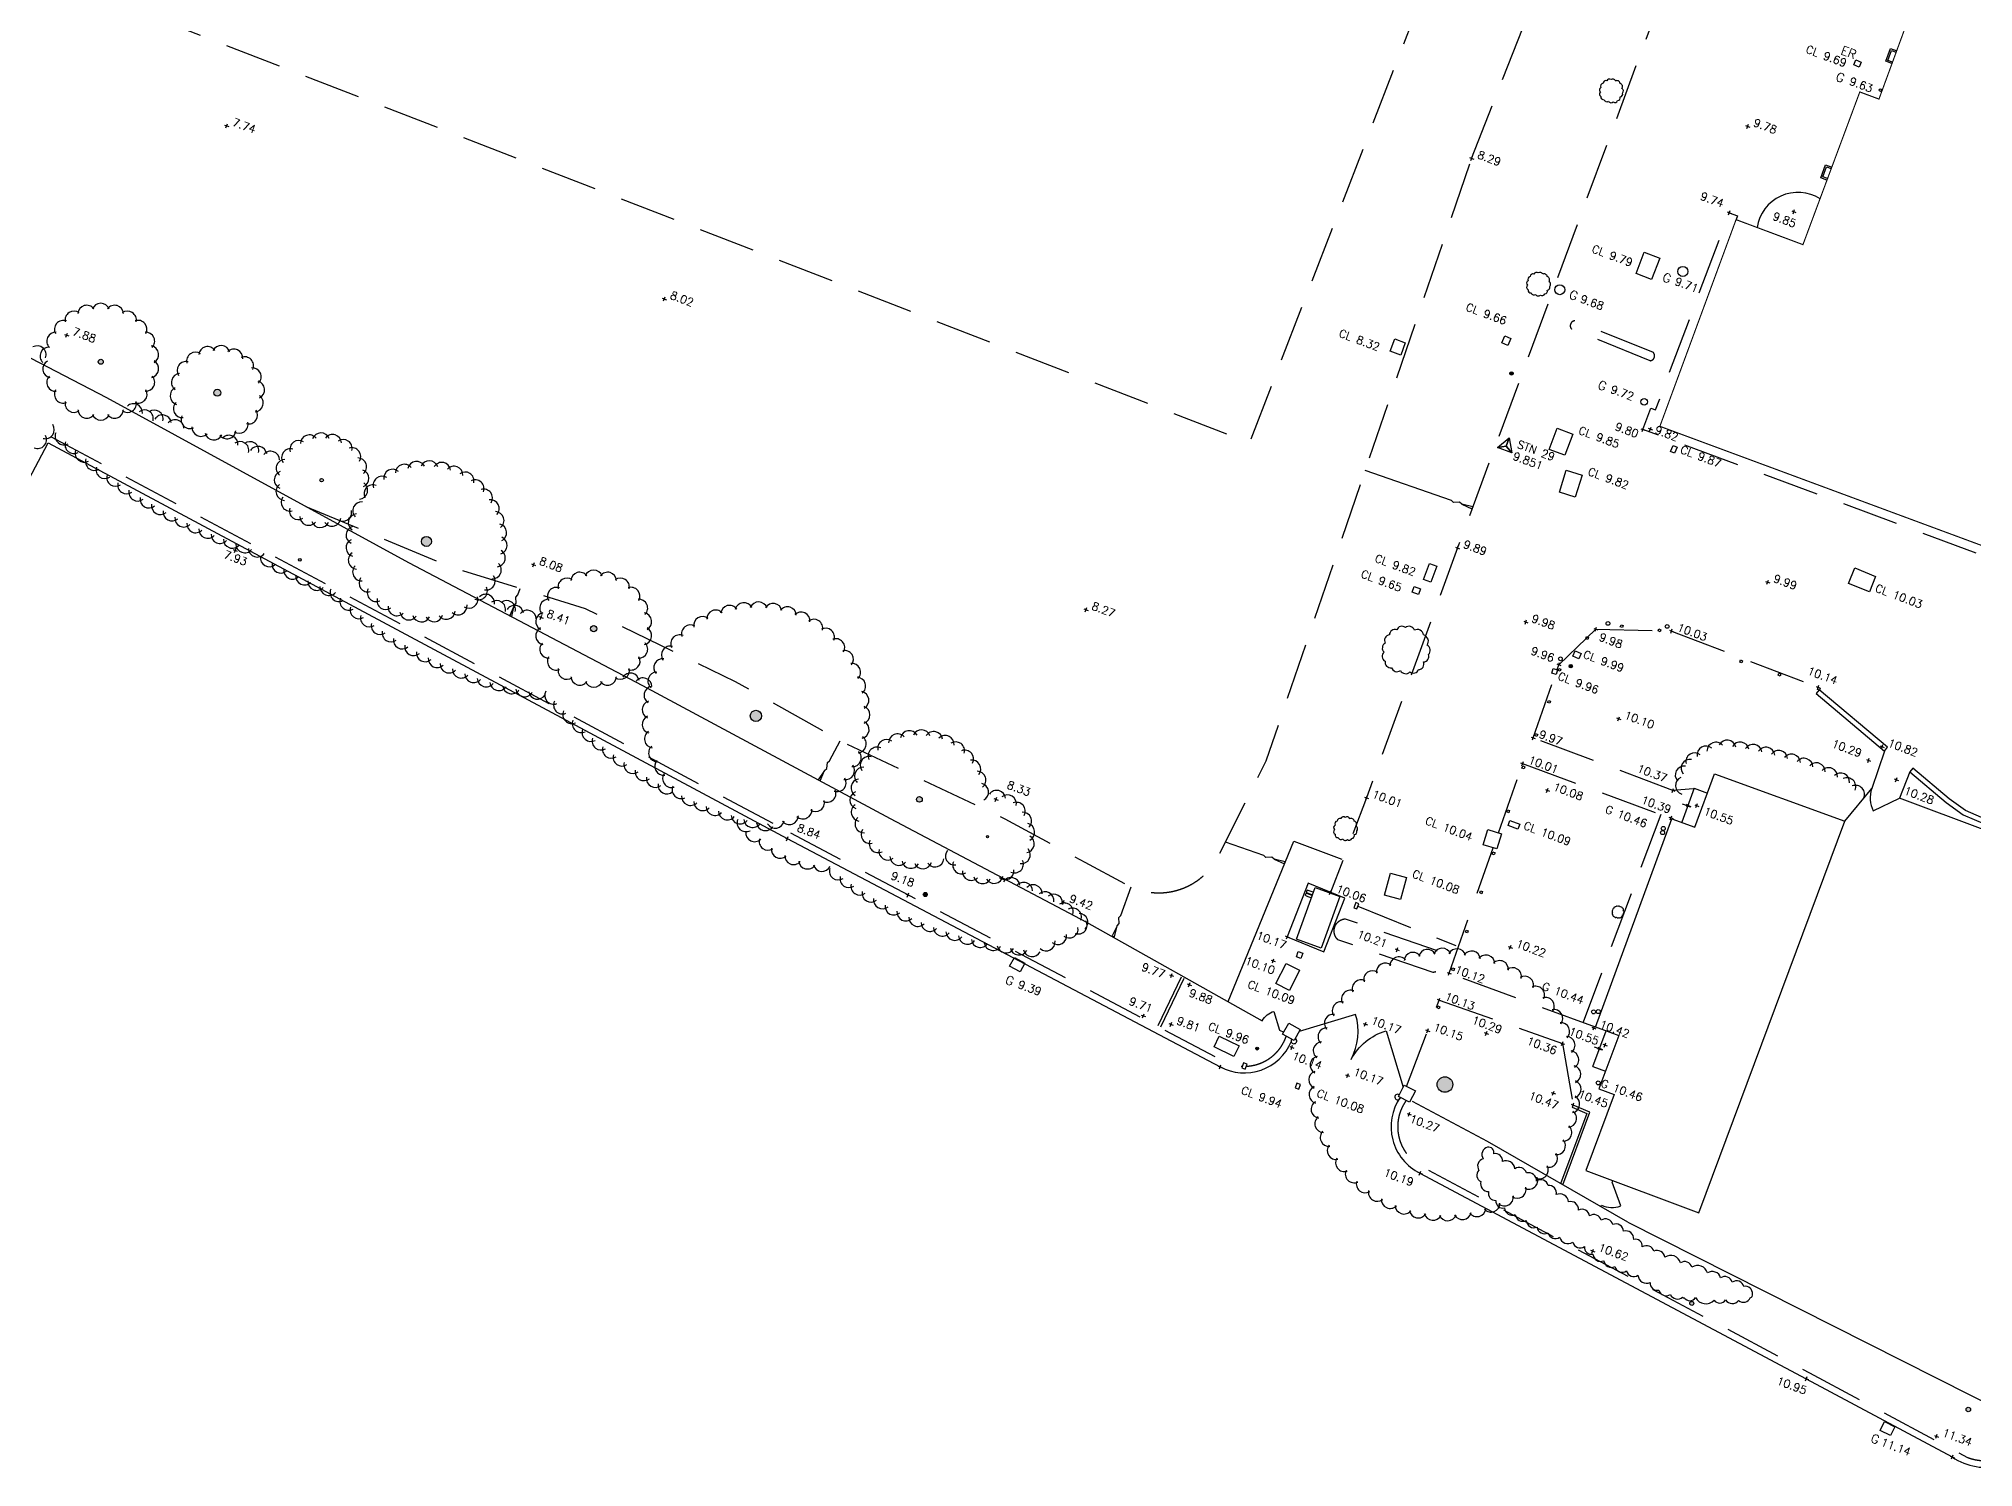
# Model space of a CAD drawing. Header units: millimetres. Extents: x 521005098 to 522149999836, y 174611071 to 175300000107.
# Drawn here: x 521226380 to 521313421, y 174697125 to 174761397 of the extents above; entities that cross this region are included whole.
import ezdxf
from ezdxf.enums import TextEntityAlignment as Align

# ---------------------------------------------------------------- set-up
doc = ezdxf.new("R2010")
doc.units = ezdxf.units.MM
doc.header["$LTSCALE"] = 200
doc.linetypes.add('survey-A$0$DASHED', pattern=[19.05, 12.7, -6.35])
for name, color, linetype in [('0-35TEXT', 3, 'Continuous'), ('survey-A$0$BOUNDARY', 8, 'Continuous'), ('survey-A$0$BUILDING', 8, 'Continuous'), ('survey-A$0$CONTROL', 8, 'Continuous'), ('survey-A$0$DETAIL', 8, 'Continuous'), ('survey-A$0$LEVEL', 8, 'Continuous'), ('survey-A$0$ROAD', 8, 'Continuous'), ('survey-A$0$SERVICE', 8, 'Continuous'), ('survey-A$0$SPORTS_PITCH', 8, 'survey-A$0$DASHED'), ('survey-A$0$STAIRS', 8, 'Continuous'), ('survey-A$0$TEXT_SERVICE', 8, 'Continuous'), ('survey-A$0$VEGETATION', 8, 'Continuous')]:
    doc.layers.add(name, color=color, linetype=linetype)
doc.styles.add('survey-A$0$ROMANS', font='Romans.shx')

# ---------------------------------------------------------------- blocks, each defined once
blk = doc.blocks.new('survey-A')
at = {"layer": 'survey-A$0$SERVICE', "linetype": 'Continuous'}
h = blk.add_hatch(color=256, dxfattribs=at)
edge = h.paths.add_edge_path()
edge.add_arc((521292643, 174746341), 75, -20.42304, 339.57696)
h = blk.add_hatch(color=256, dxfattribs=at)
edge = h.paths.add_edge_path()
edge.add_arc((521223438, 174742396), 60, -20.42304, 339.57696)
edge = h.paths.add_edge_path()
edge.add_arc((521238124, 174737955), 60, -20.42304, 339.57696)
h = blk.add_hatch(color=256, dxfattribs=at)
edge = h.paths.add_edge_path()
edge.add_arc((521295311, 174733168), 75, -20.42304, 339.57696)
h = blk.add_hatch(color=256, dxfattribs=at)
edge = h.paths.add_edge_path()
edge.add_arc((521266268, 174722895), 90, -20.42304, 339.57696)
h = blk.add_hatch(color=256, dxfattribs=at)
edge = h.paths.add_edge_path()
edge.add_arc((521281202, 174715961), 65, -20.42304, 339.57696)
h = blk.add_hatch(color=256, dxfattribs=at)
edge = h.paths.add_edge_path()
edge.add_arc((521313195, 174699726), 100, -20.42304, 339.57696)
edge = h.paths.add_edge_path()
edge.add_arc((521300755, 174704501), 90, -20.42304, 339.57696)
at = {"layer": 'survey-A$0$VEGETATION', "linetype": 'Continuous'}
h = blk.add_hatch(color=256, dxfattribs=at)
edge = h.paths.add_edge_path()
edge.add_arc((521130806, 174779343), 159, -20.42304, 339.57696)
edge = h.paths.add_edge_path()
edge.add_arc((521143938, 174770938), 191, -20.42304, 339.57696)
edge = h.paths.add_edge_path()
edge.add_arc((521150986, 174765177), 796, -20.42304, 339.57696)
edge = h.paths.add_edge_path()
edge.add_arc((521167635, 174755224), 111, -20.42304, 339.57696)
edge = h.paths.add_edge_path()
edge.add_arc((521186394, 174769740), 207, -20.42304, 339.57696)
edge = h.paths.add_edge_path()
edge.add_arc((521192252, 174762813), 191, -20.42304, 339.57696)
edge = h.paths.add_edge_path()
edge.add_arc((521196415, 174764250), 191, -20.42304, 339.57696)
edge = h.paths.add_edge_path()
edge.add_arc((521198341, 174759906), 191, -20.42304, 339.57696)
edge = h.paths.add_edge_path()
edge.add_arc((521203053, 174756826), 223, -20.42304, 339.57696)
edge = h.paths.add_edge_path()
edge.add_arc((521210347, 174757817), 318, -20.42304, 339.57696)
edge = h.paths.add_edge_path()
edge.add_arc((521219707, 174752410), 191, -20.42304, 339.57696)
edge = h.paths.add_edge_path()
edge.add_arc((521229171, 174746863), 111, -20.42304, 339.57696)
edge = h.paths.add_edge_path()
edge.add_arc((521234418, 174745470), 159, -20.42304, 339.57696)
edge = h.paths.add_edge_path()
edge.add_arc((521203548, 174760557), 31.8, -20.42304, 339.57696)
h = blk.add_hatch(color=256, dxfattribs=at)
edge = h.paths.add_edge_path()
edge.add_arc((521239109, 174741533), 79.6, -20.42304, 339.57696)
edge = h.paths.add_edge_path()
edge.add_arc((521243827, 174738779), 223, -20.42304, 339.57696)
edge = h.paths.add_edge_path()
edge.add_arc((521251350, 174734853), 143, -20.42304, 339.57696)
edge = h.paths.add_edge_path()
edge.add_arc((521258651, 174730927), 255, -20.42304, 339.57696)
edge = h.paths.add_edge_path()
edge.add_arc((521266005, 174727175), 127, -20.42304, 339.57696)
edge = h.paths.add_edge_path()
edge.add_arc((521269071, 174725499), 47.7, -20.42304, 339.57696)
edge = h.paths.add_edge_path()
edge.add_arc((521289648, 174714347), 350, -20.42304, 339.57696)
at = {"layer": 'survey-A$0$BOUNDARY', "linetype": 'Continuous', "flags": 128}
for points in [[(521176282, 174774882), (521187037, 174767716), (521202003, 174759706), (521220670, 174749792), (521229433, 174745255), (521243012, 174737834), (521253546, 174732305), (521264692, 174726309), (521273529, 174721648), (521281431, 174717215)], [(521325752, 174721373), (521310105, 174727231)], [(521282204, 174716791), (521282395, 174716697)], [(521297880, 174708157), (521291563, 174711784), (521288192, 174713582)], [(521297880, 174708157), (521316377, 174698810)]]:
    blk.add_lwpolyline(points, dxfattribs=at)
for points in [[(521307635, 174726189), (521308854, 174727663, 0.198912), (521308915, 174726652), (521310105, 174727231)], [(521281431, 174717215, -0.198912), (521281957, 174717638), (521282204, 174716791)], [(521296660, 174708858), (521296690, 174708921, 0.198912), (521297556, 174708882), (521297171, 174709947), (521297205, 174710019)]]:
    blk.add_lwpolyline(points, format="xyb", dxfattribs=at)
at = {"layer": 'survey-A$0$BUILDING', "linetype": 'Continuous', "const_width": 50, "flags": 128}
blk.add_lwpolyline([(521323773, 174734903), (521299319, 174743958), (521302747, 174753257), (521305756, 174752132), (521308314, 174759001), (521309176, 174758680), (521312278, 174767129), (521310557, 174767760), (521310637, 174767985)], dxfattribs=at)
at = {"layer": 'survey-A$0$BUILDING', "linetype": 'Continuous', "flags": 128}
for points in [[(521296419, 174716921), (521299850, 174726306), (521300896, 174725927), (521301775, 174728325), (521307635, 174726189)], [(521296425, 174716936), (521297465, 174716548), (521296575, 174714159), (521297259, 174713904), (521295986, 174710472), (521301077, 174708577), (521307635, 174726189)]]:
    blk.add_lwpolyline(points, dxfattribs=at)
blk.add_lwpolyline([(521282973, 174720887), (521283808, 174723210), (521284919, 174722811), (521284083, 174720487)], close=True, dxfattribs=at)
at = {"layer": 'survey-A$0$CONTROL', "linetype": 'Continuous', "flags": 128}
blk.add_lwpolyline([(521292400, 174743070), (521292540, 174743445), (521292655, 174742762), (521292400, 174743070), (521292006, 174743004), (521292540, 174743445), (521292400, 174743070), (521292655, 174742762), (521292006, 174743004), (521292400, 174743070)], dxfattribs=at)
at = {"layer": 'survey-A$0$DETAIL', "linetype": 'survey-A$0$DASHED', "flags": 128}
for points in [[(521290851, 174756011), (521296758, 174771037)], [(521323773, 174734903), (521323894, 174734858), (521323750, 174734470), (521298553, 174743815), (521298912, 174744780), (521299126, 174744701), (521302442, 174753569), (521302812, 174753432), (521302747, 174753257)], [(521294772, 174733234), (521296440, 174734830)], [(521296440, 174734830), (521299843, 174734746)], [(521299843, 174734746), (521306441, 174732218)], [(521293619, 174729943), (521294622, 174732806)], [(521294694, 174733014), (521294772, 174733234)], [(521299903, 174727577), (521293619, 174729943)], [(521292052, 174725670), (521293144, 174728784)], [(521293144, 174728784), (521299850, 174726306)], [(521300817, 174727642), (521299903, 174727577)], [(521299356, 174726488), (521295863, 174717152)], [(521289839, 174719354), (521291817, 174724999)], [(521285736, 174722365), (521290134, 174720596)], [(521296419, 174716921), (521289839, 174719354)], [(521287923, 174714257), (521289388, 174718145)], [(521289388, 174718145), (521294933, 174716190)], [(521294933, 174716190), (521295421, 174713424)]]:
    blk.add_lwpolyline(points, dxfattribs=at)
at = {"layer": 'survey-A$0$DETAIL', "linetype": 'Continuous', "flags": 128}
for points in [[(521309762, 174760276), (521309481, 174760381), (521309697, 174760962), (521309978, 174760857)], [(521309786, 174760342), (521309571, 174760422), (521309738, 174760872), (521309954, 174760792)], [(521306838, 174755037), (521306557, 174755142), (521306773, 174755723), (521307054, 174755618)], [(521306862, 174755103), (521306647, 174755183), (521306814, 174755633), (521307030, 174755553)], [(521325839, 174721618), (521314030, 174726261), (521313071, 174726670), (521312338, 174727202), (521310700, 174728579), (521310558, 174728410), (521312202, 174727028), (521312961, 174726477), (521313947, 174726057), (521325759, 174721413)], [(521294953, 174709838), (521296167, 174713099), (521295421, 174713424), (521295377, 174713323), (521296028, 174713040), (521294850, 174709876)]]:
    blk.add_lwpolyline(points, dxfattribs=at)
at = {"layer": 'survey-A$0$DETAIL', "linetype": 'survey-A$0$DASHED', "flags": 128}
blk.add_lwpolyline([(521238403, 174740353), (521244835, 174737662), (521250963, 174735759), (521257720, 174732484), (521262425, 174729821), (521269848, 174726298), (521273452, 174724349), (521275357, 174723327, 0.422244), (521279457, 174724624), (521281605, 174728905), (521290851, 174756011)], format="xyb", dxfattribs=at)
at = {"layer": 'survey-A$0$DETAIL', "flags": 128}
for points in [[(521290410, 174740453), (521290403, 174740456), (521290303, 174740544), (521290038, 174740531), (521289938, 174740619), (521286064, 174741977)], [(521247779, 174735899), (521247782, 174735906), (521247869, 174736006), (521247854, 174736271), (521247941, 174736372), (521248042, 174736666)], [(521261731, 174728471), (521261735, 174728478), (521261836, 174728564), (521261863, 174728828), (521261965, 174728913), (521262442, 174729813)], [(521281970, 174724482), (521281962, 174724484), (521281862, 174724572), (521281597, 174724559), (521281498, 174724647), (521279772, 174725252)], [(521274897, 174721483), (521274900, 174721491), (521274989, 174721590), (521274977, 174721855), (521275066, 174721954), (521275527, 174723242)]]:
    blk.add_lwpolyline(points, dxfattribs=at)
for points in [[(521290410, 174740453), (521290866, 174740241), (521290899, 174740335)], [(521247779, 174735899), (521247570, 174735442), (521247665, 174735409)], [(521261731, 174728471), (521261453, 174728053), (521261541, 174728006)], [(521281970, 174724482), (521282425, 174724269), (521282458, 174724363)], [(521274897, 174721483), (521274682, 174721030), (521274776, 174720996)]]:
    blk.add_lwpolyline(points, close=True, dxfattribs=at)
at = {"layer": 'survey-A$0$DETAIL', "linetype": 'Continuous', "flags": 128}
for points in [[(521296019, 174734497), (521296113, 174734462), (521296078, 174734369), (521295985, 174734404)], [(521297574, 174735032), (521297668, 174734997), (521297633, 174734904), (521297539, 174734938)], [(521299275, 174734844), (521299368, 174734809), (521299333, 174734715), (521299240, 174734750)], [(521294776, 174733067), (521294869, 174733032), (521294834, 174732938), (521294741, 174732973)], [(521302946, 174733449), (521303040, 174733414), (521303005, 174733320), (521302912, 174733355)], [(521304671, 174732852), (521304765, 174732817), (521304730, 174732723), (521304636, 174732758)], [(521309564, 174729517), (521306491, 174732099), (521306350, 174731931), (521309423, 174729349)], [(521306441, 174732218), (521306534, 174732183), (521306499, 174732089), (521306406, 174732124)], [(521294305, 174731630), (521294399, 174731595), (521294364, 174731502), (521294270, 174731536)], [(521293729, 174730135), (521293823, 174730100), (521293788, 174730006), (521293694, 174730041)], [(521293150, 174728679), (521293243, 174728644), (521293209, 174728550), (521293115, 174728585)], [(521292465, 174726704), (521292559, 174726669), (521292524, 174726576), (521292430, 174726611)], [(521291807, 174724811), (521291901, 174724776), (521291866, 174724682), (521291772, 174724717)], [(521284202, 174720319), (521285145, 174722729), (521283496, 174723404), (521282553, 174720994)], [(521285552, 174722300), (521285692, 174722248), (521285779, 174722482), (521285639, 174722535)], [(521291253, 174723060), (521291346, 174723025), (521291312, 174722931), (521291218, 174722966)], [(521290603, 174721298), (521290697, 174721263), (521290662, 174721170), (521290568, 174721205)], [(521289984, 174719596), (521290077, 174719561), (521290042, 174719467), (521289949, 174719502)], [(521289330, 174717883), (521289424, 174717848), (521289389, 174717755), (521289295, 174717789)], [(521282861, 174716321), (521282346, 174716611), (521282626, 174717108), (521283140, 174716818)], [(521288060, 174713548), (521287552, 174713806), (521287810, 174714314), (521288318, 174714056)]]:
    blk.add_lwpolyline(points, close=True, dxfattribs=at)
for points in [[(521285428, 174715478, 0.198912), (521285629, 174717496), (521283093, 174716730)], [(521285428, 174715478, -0.198912), (521286997, 174716762), (521287763, 174714226)]]:
    blk.add_lwpolyline(points, format="xyb", dxfattribs=at)
at = {"layer": 'survey-A$0$DETAIL', "linetype": 'Continuous'}
for centre in [(521296984, 174735091), (521299647, 174734955), (521294845, 174733499)]:
    blk.add_circle(centre, 85, dxfattribs=at)
for centre, radius, start, end in [((521305529, 174752629), 1854, 57.5618, 171.51712), ((521282855, 174716307), 125, 143.51364, 61.87549), ((521287523, 174713781), 125, 56.34586, 349.46334)]:
    blk.add_arc(centre, radius, start, end, dxfattribs=at)
at = {"layer": 'survey-A$0$LEVEL', "flags": 128}
for points in [[(521234743, 174757513), (521234930, 174757443)], [(521234802, 174757385), (521234872, 174757572)], [(521303175, 174757490), (521303363, 174757421)], [(521303234, 174757362), (521303304, 174757549)], [(521290758, 174756046), (521290945, 174755976)], [(521290816, 174755917), (521290886, 174756105)], [(521302349, 174753604), (521302536, 174753534)], [(521302408, 174753475), (521302477, 174753662)], [(521305250, 174753651), (521305437, 174753581)], [(521305309, 174753522), (521305379, 174753710)], [(521254437, 174749725), (521254625, 174749655)], [(521254496, 174749597), (521254566, 174749784)], [(521227547, 174748096), (521227735, 174748027)], [(521227606, 174747968), (521227676, 174748155)], [(521298459, 174743850), (521298647, 174743780)], [(521298518, 174743721), (521298588, 174743909)], [(521298793, 174743868), (521298980, 174743798)], [(521298852, 174743739), (521298922, 174743927)], [(521235128, 174738411), (521235315, 174738341)], [(521235187, 174738283), (521235257, 174738470)], [(521290123, 174738521), (521290310, 174738451)], [(521290181, 174738392), (521290251, 174738580)], [(521248551, 174737770), (521248738, 174737700)], [(521248610, 174737641), (521248680, 174737829)], [(521304135, 174736852), (521304205, 174737040)], [(521304076, 174736981), (521304264, 174736911)], [(521248883, 174735398), (521249070, 174735328)], [(521248941, 174735270), (521249011, 174735457)], [(521273404, 174735743), (521273591, 174735673)], [(521273463, 174735614), (521273533, 174735801)], [(521293194, 174735188), (521293382, 174735118)], [(521293253, 174735060), (521293323, 174735247)], [(521296347, 174734865), (521296534, 174734795)], [(521296405, 174734736), (521296475, 174734923)], [(521299749, 174734781), (521299936, 174734711)], [(521299808, 174734652), (521299878, 174734840)], [(521294678, 174733269), (521294866, 174733200)], [(521294737, 174733141), (521294807, 174733328)], [(521306347, 174732253), (521306534, 174732183)], [(521306406, 174732124), (521306475, 174732312)], [(521297370, 174730836), (521297557, 174730767)], [(521297429, 174730708), (521297498, 174730895)], [(521293525, 174729978), (521293713, 174729908)], [(521293584, 174729849), (521293654, 174730037)], [(521309226, 174729584), (521309414, 174729514)], [(521309285, 174729455), (521309355, 174729642)], [(521293050, 174728819), (521293237, 174728749)], [(521293109, 174728690), (521293179, 174728878)], [(521308613, 174728963), (521308800, 174728893)], [(521308672, 174728834), (521308741, 174729022)], [(521294166, 174727614), (521294353, 174727545)], [(521294225, 174727486), (521294295, 174727673)], [(521299809, 174727612), (521299997, 174727543)], [(521299868, 174727484), (521299938, 174727671)], [(521309867, 174728094), (521310054, 174728024)], [(521309925, 174727965), (521309995, 174728153)], [(521269359, 174727213), (521269546, 174727143)], [(521269417, 174727084), (521269487, 174727272)], [(521286025, 174727280), (521286212, 174727210)], [(521286084, 174727151), (521286153, 174727339)], [(521300885, 174726931), (521301073, 174726861)], [(521300944, 174726802), (521301014, 174726990)], [(521299724, 174726381), (521299912, 174726311)], [(521299783, 174726252), (521299853, 174726439)], [(521259966, 174725446), (521260153, 174725376)], [(521260025, 174725317), (521260094, 174725505)], [(521265397, 174722909), (521265584, 174722840)], [(521265455, 174722781), (521265525, 174722968)], [(521272395, 174722582), (521272583, 174722512)], [(521272454, 174722453), (521272524, 174722640)], [(521284403, 174723018), (521284590, 174722948)], [(521284461, 174722889), (521284531, 174723077)], [(521282459, 174721029), (521282646, 174720959)], [(521282518, 174720900), (521282588, 174721088)], [(521287462, 174720317), (521287532, 174720504)], [(521292494, 174720558), (521292681, 174720488)], [(521292553, 174720429), (521292623, 174720616)], [(521281826, 174719944), (521282013, 174719875)], [(521281884, 174719816), (521281954, 174720003)], [(521287403, 174720445), (521287591, 174720376)], [(521277250, 174719283), (521277438, 174719214)], [(521277309, 174719155), (521277379, 174719342)], [(521278058, 174718870), (521278245, 174718800)], [(521278116, 174718741), (521278186, 174718929)], [(521289745, 174719389), (521289932, 174719319)], [(521289804, 174719261), (521289873, 174719448)], [(521289294, 174718180), (521289481, 174718110)], [(521289353, 174718051), (521289423, 174718238)], [(521275985, 174717473), (521276173, 174717403)], [(521276044, 174717345), (521276114, 174717532)], [(521277226, 174717087), (521277414, 174717018)], [(521277285, 174716959), (521277355, 174717146)], [(521285977, 174717097), (521286164, 174717027)], [(521286036, 174716968), (521286105, 174717155)], [(521288775, 174716801), (521288962, 174716732)], [(521288833, 174716673), (521288903, 174716860)], [(521291416, 174716688), (521291604, 174716618)], [(521291475, 174716559), (521291545, 174716747)], [(521294839, 174716225), (521295026, 174716155)], [(521294898, 174716096), (521294967, 174716284)], [(521296255, 174716928), (521296443, 174716858)], [(521296314, 174716800), (521296384, 174716987)], [(521296758, 174716157), (521296945, 174716087)], [(521296816, 174716029), (521296886, 174716216)], [(521282666, 174716057), (521282854, 174715987)], [(521282725, 174715928), (521282795, 174716116)], [(521279443, 174715179), (521279630, 174715109)], [(521279501, 174715050), (521279571, 174715238)], [(521285175, 174714786), (521285362, 174714717)], [(521285234, 174714658), (521285303, 174714845)], [(521294430, 174713990), (521294617, 174713920)], [(521294488, 174713861), (521294558, 174714049)], [(521295386, 174713330), (521295455, 174713517)], [(521287943, 174713050), (521288130, 174712981)], [(521288002, 174712922), (521288072, 174713109)], [(521295327, 174713459), (521295514, 174713389)], [(521288429, 174710396), (521288617, 174710327)], [(521288488, 174710268), (521288558, 174710455)], [(521296203, 174706887), (521296390, 174706817)], [(521296262, 174706759), (521296331, 174706946)], [(521305814, 174701147), (521306002, 174701077)], [(521305873, 174701018), (521305943, 174701205)], [(521311673, 174698558), (521311861, 174698488)], [(521311732, 174698429), (521311802, 174698617)], [(521312379, 174697628), (521312567, 174697558)], [(521312438, 174697500), (521312508, 174697687)]]:
    blk.add_lwpolyline(points, dxfattribs=at)
at = {"layer": 'survey-A$0$ROAD', "linetype": 'survey-A$0$DASHED', "flags": 128}
for points in [[(521319681, 174817238), (521313570, 174801214), (521306926, 174783382), (521298922, 174762009), (521290216, 174738486), (521286119, 174727245), (521284496, 174722983)], [(521298877, 174746909), (521295347, 174748331)], [(521299027, 174747280), (521295497, 174748702)], [(521226947, 174743485), (521260201, 174725676)], [(521309423, 174729349), (521308854, 174727663)], [(521310558, 174728410), (521310105, 174727231)], [(521277777, 174719171), (521276738, 174716987)], [(521277894, 174719115), (521276856, 174716931)]]:
    blk.add_lwpolyline(points, dxfattribs=at)
at = {"layer": 'survey-A$0$ROAD', "linetype": 'Continuous', "flags": 128}
for points in [[(521173353, 174759310, -0.25335), (521184651, 174759959), (521193042, 174755540), (521224495, 174738861), (521226806, 174743220)], [(521260059, 174725411), (521279536, 174715144, 0.443839), (521282735, 174716273, 0.443839)], [(521287635, 174713764, 0.45865), (521288523, 174710362), (521305908, 174701112)], [(521305908, 174701112), (521312473, 174697593, 0.487047), (521316350, 174698765)]]:
    blk.add_lwpolyline(points, format="xyb", dxfattribs=at)
for points in [[(521226806, 174743220), (521260059, 174725411)], [(521279900, 174718074), (521282845, 174725298), (521285017, 174724483)]]:
    blk.add_lwpolyline(points, dxfattribs=at)
at = {"layer": 'survey-A$0$ROAD', "linetype": 'survey-A$0$DASHED', "flags": 128}
for points in [[(521260199, 174725676), (521279679, 174715408, 0.112962), (521280533, 174715170, 0.112962)], [(521280715, 174715170, 0.309384), (521282508, 174716520)], [(521287905, 174713627, 0.466213), (521288664, 174710626), (521306049, 174701377)], [(521306050, 174701376), (521313157, 174697569, 0.410473), (521316071, 174698874)]]:
    blk.add_lwpolyline(points, format="xyb", dxfattribs=at)
blk.add_lwpolyline([(521289112, 174719389), (521284837, 174720855, -0.649592), (521285162, 174721801), (521289436, 174720334, -0.649592)], format="xyb", close=True, dxfattribs=at)
at = {"layer": 'survey-A$0$ROAD', "linetype": 'survey-A$0$DASHED'}
for centre, radius, start, end in [((521295507, 174748484), 221, 94.03277, 223.79502), ((521298860, 174747131), 223, 274.41048, 41.6898)]:
    blk.add_arc(centre, radius, start, end, dxfattribs=at)
at = {"layer": 'survey-A$0$SERVICE', "linetype": 'Continuous', "flags": 128}
for points in [[(521308371, 174760343), (521308278, 174760122), (521308039, 174760223), (521308132, 174760444)], [(521299313, 174751520), (521298946, 174750569), (521298246, 174750838), (521298613, 174751790)], [(521287189, 174747336), (521287390, 174747891), (521287860, 174747721), (521287659, 174747166)], [(521292207, 174747718), (521292341, 174748030), (521292617, 174747911), (521292482, 174747599)], [(521295402, 174743609), (521295044, 174742654), (521294342, 174742917), (521294700, 174743872)], [(521299983, 174742744), (521299800, 174742824), (521299920, 174743099), (521300103, 174743019)], [(521295822, 174741759), (521295515, 174740776), (521294799, 174741000), (521295106, 174741983)], [(521289285, 174737662), (521289017, 174736940), (521288689, 174737061), (521288956, 174737783)], [(521308747, 174736512), (521307810, 174736890), (521308091, 174737585), (521309027, 174737208)], [(521288547, 174736652), (521288454, 174736399), (521288172, 174736503), (521288266, 174736756)], [(521295399, 174733611), (521295505, 174733859), (521295781, 174733741), (521295675, 174733493)], [(521294515, 174733066), (521294707, 174733010), (521294646, 174732799), (521294454, 174732854)], [(521291368, 174725135), (521291573, 174725814), (521292195, 174725627), (521291990, 174724947)], [(521292928, 174725831), (521292487, 174725996), (521292575, 174726230), (521293015, 174726066)], [(521287918, 174723660), (521287656, 174722674), (521286931, 174722867), (521287193, 174723853)], [(521270534, 174719409), (521270060, 174719668), (521270276, 174720063), (521270750, 174719804)], [(521282045, 174718885), (521282505, 174719796), (521283112, 174719489), (521282651, 174718579)], [(521283052, 174720328), (521283258, 174720251), (521283171, 174720017), (521282964, 174720094)], [(521279491, 174716520), (521280384, 174716092), (521280155, 174715614), (521279262, 174716042)], [(521280507, 174715100), (521280666, 174715041), (521280747, 174715256), (521280587, 174715315)], [(521282911, 174714196), (521283070, 174714137), (521283150, 174714352), (521282991, 174714412)], [(521309693, 174698549), (521309229, 174698784), (521309432, 174699185), (521309896, 174698950)]]:
    blk.add_lwpolyline(points, close=True, dxfattribs=at)
for points in [[(521283723, 174722993), (521283489, 174723080, 0.414214), (521283424, 174723051), (521283421, 174723042, 0.414214), (521283450, 174722977), (521283692, 174722887)], [(521283679, 174722850), (521283438, 174722939, 0.414214), (521283374, 174722910), (521283370, 174722900, 0.414214), (521283400, 174722836), (521283641, 174722746)]]:
    blk.add_lwpolyline(points, format="xyb", dxfattribs=at)
at = {"layer": 'survey-A$0$SERVICE', "linetype": 'Continuous'}
for centre, radius in [((521309239, 174759084), 55), ((521300351, 174750927), 225), ((521294815, 174750105), 225), ((521292643, 174746341), 75), ((521298609, 174745058), 150), ((521238124, 174737955), 60), ((521295311, 174733168), 75), ((521299442, 174725679), 90), ((521299473, 174725865), 90), ((521266268, 174722895), 90), ((521296336, 174717614), 90), ((521296548, 174717624), 90), ((521281202, 174715961), 65), ((521296543, 174714421), 90), ((521300755, 174704501), 90), ((521313195, 174699726), 100)]:
    blk.add_circle(centre, radius, dxfattribs=at)
at = {"layer": 'survey-A$0$SPORTS_PITCH', "linetype": 'survey-A$0$DASHED', "flags": 128}
blk.add_lwpolyline([(521307943, 174813264), (521280846, 174743210), (521185999, 174780046), (521212938, 174850184), (521307943, 174813264)], dxfattribs=at)
at = {"layer": 'survey-A$0$STAIRS', "linetype": 'Continuous', "flags": 128}
for points in [[(521300858, 174727672), (521300303, 174726142)], [(521300858, 174727672), (521301455, 174727453)], [(521296308, 174715160), (521296903, 174716758)], [(521296308, 174715160), (521296870, 174714951)]]:
    blk.add_lwpolyline(points, dxfattribs=at)
at = {"layer": 'survey-A$0$STAIRS', "flags": 128}
for points in [[(521300327, 174726976), (521300711, 174726834)], [(521300498, 174726895), (521300503, 174726884)], [(521300503, 174726909), (521300515, 174726881)], [(521300509, 174726922), (521300528, 174726879)], [(521300514, 174726935), (521300540, 174726876)], [(521300523, 174726939), (521300552, 174726873)], [(521300537, 174726931), (521300564, 174726870)], [(521300552, 174726923), (521300576, 174726867)], [(521300566, 174726915), (521300589, 174726864)], [(521300581, 174726907), (521300601, 174726861)], [(521300595, 174726899), (521300613, 174726858)], [(521300610, 174726891), (521300625, 174726855)], [(521300624, 174726883), (521300637, 174726852)], [(521300638, 174726875), (521300650, 174726849)], [(521300653, 174726866), (521300662, 174726846)], [(521300667, 174726858), (521300674, 174726843)], [(521300682, 174726850), (521300686, 174726840)], [(521296356, 174716042), (521296740, 174715900)], [(521296528, 174715961), (521296532, 174715950)], [(521296533, 174715974), (521296545, 174715947)], [(521296538, 174715988), (521296557, 174715944)], [(521296543, 174716001), (521296569, 174715941)], [(521296552, 174716005), (521296581, 174715938)], [(521296567, 174715997), (521296594, 174715935)], [(521296581, 174715989), (521296606, 174715932)], [(521296596, 174715981), (521296618, 174715930)], [(521296610, 174715972), (521296630, 174715927)], [(521296625, 174715964), (521296642, 174715924)], [(521296639, 174715956), (521296655, 174715921)], [(521296653, 174715948), (521296667, 174715918)], [(521296668, 174715940), (521296679, 174715915)], [(521296682, 174715932), (521296691, 174715912)], [(521296697, 174715924), (521296703, 174715909)], [(521296711, 174715916), (521296716, 174715906)]]:
    blk.add_lwpolyline(points, dxfattribs=at)
for points in [[(521300711, 174726834), (521300517, 174726942), (521300495, 174726886)], [(521296740, 174715900), (521296546, 174716008), (521296524, 174715952)]]:
    blk.add_lwpolyline(points, close=True, dxfattribs=at)
at = {"layer": 'survey-A$0$VEGETATION', "linetype": 'Continuous', "flags": 128}
for points in [[(521297322, 174759494, 0.520567), (521297121, 174759554, 0.520567), (521296928, 174759502, 0.520567), (521296762, 174759390, 0.520567), (521296667, 174759201, 0.520567), (521296642, 174759002, 0.520567), (521296664, 174758795, 0.520567), (521296810, 174758651, 0.520567), (521297010, 174758587, 0.520567), (521297222, 174758557, 0.520567), (521297416, 174758610, 0.520567), (521297529, 174758781, 0.520567), (521297641, 174758948, 0.520567), (521297610, 174759158, 0.520567), (521297531, 174759386, 0.520567), (521297322, 174759494)], [(521294046, 174750799, 0.520567), (521293844, 174750859, 0.520567), (521293651, 174750807, 0.520567), (521293485, 174750695, 0.520567), (521293390, 174750507, 0.520567), (521293365, 174750307, 0.520567), (521293388, 174750100, 0.520567), (521293533, 174749957, 0.520567), (521293733, 174749892, 0.520567), (521293946, 174749863, 0.520567), (521294139, 174749915, 0.520567), (521294252, 174750086, 0.520567), (521294364, 174750253, 0.520567), (521294333, 174750464, 0.520567), (521294254, 174750692, 0.520567), (521294046, 174750799)], [(521288272, 174734785, 0.520567), (521287869, 174734905, 0.520567), (521287482, 174734800, 0.520567), (521287150, 174734576, 0.520567), (521286961, 174734200, 0.520567), (521286911, 174733801, 0.520567), (521286956, 174733387, 0.520567), (521287247, 174733100, 0.520567), (521287646, 174732971, 0.520567), (521288072, 174732912, 0.520567), (521288459, 174733016, 0.520567), (521288686, 174733359, 0.520567), (521288909, 174733693, 0.520567), (521288847, 174734113, 0.520567), (521288689, 174734570, 0.520567), (521288272, 174734785)], [(521285362, 174726304, 0.520567), (521285161, 174726364, 0.520567), (521284967, 174726312, 0.520567), (521284801, 174726200, 0.520567), (521284706, 174726011, 0.520567), (521284682, 174725812, 0.520567), (521284704, 174725605, 0.520567), (521284849, 174725461, 0.520567), (521285049, 174725397, 0.520567), (521285262, 174725367, 0.520567), (521285455, 174725419, 0.520567), (521285569, 174725591, 0.520567), (521285681, 174725758, 0.520567), (521285650, 174725968, 0.520567), (521285570, 174726196, 0.520567), (521285362, 174726304)], [(521297527, 174722329, 0.520567), (521297426, 174722359, 0.520567), (521297329, 174722333, 0.520567), (521297246, 174722277, 0.520567), (521297199, 174722183, 0.520567), (521297186, 174722083, 0.520567), (521297198, 174721980, 0.520567), (521297270, 174721908, 0.520567), (521297370, 174721876, 0.520567), (521297476, 174721861, 0.520567), (521297573, 174721887, 0.520567), (521297630, 174721973, 0.520567), (521297686, 174722056, 0.520567), (521297670, 174722161, 0.520567), (521297631, 174722276, 0.520567), (521297527, 174722329)], [(521291567, 174711530, 0.520567), (521291373, 174711009, 0.520567), (521291179, 174710487, 0.520567), (521291267, 174709980, 0.520567), (521291616, 174709533, 0.520567), (521291943, 174709134, 0.520567), (521292330, 174708792, 0.520567), (521292813, 174708494, 0.520567), (521293309, 174708230, 0.520567), (521293792, 174707931, 0.520567), (521294288, 174707667, 0.520567), (521294810, 174707473, 0.520567), (521295401, 174707253, 0.520567), (521295923, 174707059, 0.520567), (521296310, 174706716, 0.520567), (521296793, 174706418, 0.520567), (521297289, 174706154, 0.520567), (521297811, 174705960, 0.520567), (521298333, 174705765, 0.520567), (521298885, 174705441, 0.520567), (521299273, 174705099, 0.520567), (521299794, 174704904, 0.520567), (521300342, 174704780, 0.520567), (521300412, 174704754, 0.520567), (521300929, 174704759, 0.520567), (521301759, 174704648, 0.520567), (521302275, 174704653, 0.520567), (521302862, 174704633, 0.520567), (521303383, 174704756, 0.520567), (521303482, 174704917, 0.520567), (521303095, 174705259, 0.520567), (521302573, 174705453, 0.520567), (521302051, 174705647, 0.520567), (521301460, 174705868, 0.520567), (521300764, 174706127, 0.520567), (521300243, 174706321, 0.520567), (521299547, 174706580, 0.520567), (521299051, 174706844, 0.520567), (521298529, 174707038, 0.520567), (521298142, 174707380, 0.520567), (521297685, 174707748, 0.520567), (521297202, 174708047, 0.520567), (521296680, 174708241, 0.520567), (521296158, 174708436, 0.520567), (521295662, 174708699, 0.520567), (521295205, 174709067, 0.520567), (521294653, 174709392, 0.520567), (521294291, 174709804, 0.520567), (521293769, 174709998, 0.520567), (521293312, 174710366, 0.520567), (521292790, 174710560, 0.520567), (521292238, 174710885, 0.520567), (521291850, 174711227, 0.520567), (521291567, 174711530)]]:
    blk.add_lwpolyline(points, format="xyb", close=True, dxfattribs=at)
at = {"layer": 'survey-A$0$VEGETATION', "linetype": 'Continuous'}
for centre, radius in [((521229171, 174746863), 111), ((521234418, 174745470), 159), ((521239109, 174741533), 79.6), ((521243827, 174738779), 223), ((521251350, 174734853), 143), ((521258651, 174730927), 255), ((521266005, 174727175), 127), ((521269071, 174725499), 47.7), ((521289648, 174714347), 350)]:
    blk.add_circle(centre, radius, dxfattribs=at)
for centre, start, end in [((521228541, 174749003), 36.75927, 176.031), ((521229169, 174749093), 20.39563, 159.66736), ((521229798, 174749003), 4.032, 143.30373), ((521227484, 174748323), 69.48655, 208.75827), ((521227964, 174748739), 53.12291, 192.39464), ((521230375, 174748740), 347.66836, 126.94009), ((521230855, 174748324), 331.30473, 110.57646), ((521226311, 174747177), 339.2988, 118.57053), ((521226844, 174747119), 86.91601, 226.18774), ((521227141, 174747788), 85.85018, 225.12191), ((521231199, 174747791), 314.94109, 94.21282), ((521231378, 174747182), 298.57745, 77.84918), ((521233982, 174747144), 34.94109, 174.21282), ((521234581, 174747192), 14.94109, 154.21282), ((521226963, 174746544), 118.57745, 257.84918), ((521231379, 174746547), 282.21382, 61.48555), ((521233007, 174746472), 74.94109, 214.21282), ((521233436, 174746894), 54.94109, 194.21282), ((521235160, 174747032), 354.94109, 134.21282), ((521235650, 174746684), 334.94109, 114.21282), ((521235991, 174746189), 314.94109, 94.21282), ((521227142, 174745935), 134.94109, 274.21282), ((521231200, 174745937), 265.85018, 45.12191), ((521232749, 174745930), 94.94109, 234.21282), ((521236142, 174745608), 294.94109, 74.21282), ((521227486, 174745401), 151.30473, 290.57646), ((521227966, 174744986), 167.66836, 306.94009), ((521230378, 174744987), 233.12291, 12.39464), ((521230645, 174744576), 354.02372, 133.29545), ((521230857, 174745403), 249.48655, 28.75827), ((521232693, 174745331), 114.94109, 254.21282), ((521232844, 174744750), 134.94109, 274.21282), ((521236086, 174745009), 274.94109, 54.21282), ((521226683, 174743802), 255.98017, 35.2519), ((521228543, 174744723), 184.032, 323.30373), ((521229172, 174744633), 200.39563, 339.66736), ((521229800, 174744723), 216.75927, 356.031), ((521231138, 174744293), 346.90777, 126.1795), ((521231582, 174744288), 347.48066, 126.75239), ((521231948, 174744073), 8.82851, 148.10024), ((521232517, 174743857), 1.71256, 140.98429), ((521233185, 174744255), 154.94109, 294.21282), ((521235400, 174744045), 234.94109, 14.21282), ((521235828, 174744467), 254.94109, 34.21282), ((521226332, 174743358), 248.1104, 27.38214), ((521227518, 174743522), 158.0337, 297.30543), ((521227963, 174743126), 159.47107, 298.7428), ((521233675, 174743907), 174.94109, 314.21282), ((521234254, 174743747), 194.94109, 334.21282), ((521234853, 174743795), 214.94109, 354.21282), ((521234944, 174743156), 354.02372, 133.29545), ((521235437, 174742873), 346.90777, 126.1795), ((521235881, 174742867), 347.48066, 126.75239), ((521238081, 174742925), 56.79885, 196.07058), ((521238553, 174743172), 39.11144, 178.38317), ((521239077, 174743263), 21.42403, 160.69576), ((521239604, 174743191), 3.73662, 143.00835), ((521240084, 174742962), 346.04921, 125.32094), ((521228419, 174742742), 160.90844, 300.18017), ((521228884, 174742369), 162.34581, 301.61754), ((521236247, 174742653), 8.82851, 148.10024), ((521236816, 174742437), 1.71256, 140.98429), ((521237465, 174742073), 92.17367, 231.4454), ((521237707, 174742547), 74.48626, 213.75799), ((521240472, 174742598), 328.3618, 107.63353), ((521240731, 174742134), 310.67439, 89.94612), ((521242828, 174741851), 38.38789, 177.65962), ((521243382, 174741978), 28.2808, 167.55253), ((521243951, 174742007), 18.17371, 157.44544), ((521244515, 174741935), 8.06661, 147.33835), ((521229358, 174742008), 163.78318, 303.05491), ((521229840, 174741659), 165.22055, 304.49228), ((521230332, 174741322), 166.65791, 305.92965), ((521237378, 174741548), 109.86108, 249.13281), ((521240780, 174741083), 275.29957, 54.5713), ((521240837, 174741612), 292.98698, 72.25871), ((521241828, 174741316), 58.60207, 197.8738), ((521242304, 174741627), 48.49498, 187.76671), ((521245059, 174741765), 357.95952, 137.23125), ((521245564, 174741503), 347.85243, 127.12416), ((521246015, 174741156), 337.74534, 117.01707), ((521230832, 174740998), 168.09528, 307.36701), ((521231340, 174740686), 169.53265, 308.80438), ((521237456, 174741022), 127.54849, 266.82022), ((521237689, 174740544), 145.2359, 284.50764), ((521240907, 174740159), 85.06805, 224.33978), ((521241414, 174740926), 68.70916, 207.98089), ((521246398, 174740735), 327.63825, 106.90998), ((521246701, 174740254), 317.53116, 96.80289), ((521231855, 174740387), 170.97002, 310.24175), ((521232378, 174740101), 172.40739, 311.67912), ((521232908, 174739828), 173.84476, 313.11649), ((521238057, 174740159), 162.92331, 302.19504), ((521238524, 174739904), 180.61072, 319.88246), ((521239046, 174739804), 198.29813, 337.56986), ((521239575, 174739866), 215.98555, 355.25728), ((521240059, 174740087), 233.67296, 12.94468), ((521240710, 174739625), 95.17514, 234.44687), ((521246916, 174739726), 307.42407, 86.6958), ((521233444, 174739569), 175.28213, 314.55386), ((521233987, 174739323), 176.7195, 315.99123), ((521234536, 174739091), 178.15686, 317.4286), ((521235090, 174738873), 179.59423, 318.86596), ((521240609, 174738496), 115.38933, 254.66106), ((521240610, 174739065), 105.28223, 244.55396), ((521247034, 174739170), 297.31697, 76.5887), ((521247053, 174738601), 287.20988, 66.48161), ((521235650, 174738668), 181.0316, 320.30333), ((521236215, 174738478), 182.46897, 321.7407), ((521236753, 174738042), 170.97002, 310.24175), ((521240709, 174737935), 125.49642, 264.76815), ((521246972, 174738038), 277.10279, 56.37452), ((521237276, 174737756), 172.40739, 311.67912), ((521237805, 174737483), 173.84476, 313.11649), ((521238342, 174737224), 175.28213, 314.55386), ((521240905, 174737401), 135.60351, 274.87524), ((521241192, 174736910), 145.7106, 284.98233), ((521246522, 174736997), 256.88861, 36.16034), ((521246793, 174737497), 266.9957, 46.26743), ((521250143, 174736729), 53.12291, 192.39464), ((521250721, 174736993), 36.75927, 176.031), ((521251349, 174737084), 20.39563, 159.66736), ((521251978, 174736994), 4.032, 143.30373), ((521252555, 174736730), 347.66836, 126.94009), ((521238885, 174736978), 176.7195, 315.99123), ((521239434, 174736746), 178.15686, 317.4286), ((521239890, 174736476), 157.68266, 296.95439), ((521240333, 174736081), 159.62223, 298.89396), ((521241561, 174736476), 155.81769, 295.08942), ((521242000, 174736114), 165.92478, 305.19651), ((521245740, 174736176), 236.67442, 15.94616), ((521246167, 174736552), 246.78152, 26.05324), ((521246492, 174736003), 354.02372, 133.29545), ((521249321, 174735779), 85.85018, 225.12191), ((521249664, 174736313), 69.48655, 208.75827), ((521253035, 174736315), 331.30473, 110.57646), ((521253379, 174735781), 314.94109, 94.21282), ((521240789, 174735701), 161.5618, 300.83353), ((521241258, 174735337), 163.50137, 302.7731), ((521242496, 174735835), 176.03187, 315.30361), ((521243033, 174735647), 186.13897, 325.4107), ((521243595, 174735557), 196.24606, 335.51779), ((521244164, 174735566), 206.35315, 345.62488), ((521244723, 174735675), 216.46024, 355.73197), ((521245254, 174735880), 226.56733, 5.83906), ((521246985, 174735720), 346.90777, 126.1795), ((521247429, 174735715), 347.48066, 126.75239), ((521247795, 174735500), 8.82851, 148.10024), ((521248364, 174735284), 1.71256, 140.98429), ((521249142, 174735170), 102.21382, 241.48555), ((521253558, 174735172), 298.57745, 77.84918), ((521256245, 174734999), 50.94109, 190.21282), ((521256835, 174735295), 42.94109, 182.21282), ((521257460, 174735505), 34.94109, 174.21282), ((521258109, 174735626), 26.94109, 166.21282), ((521258768, 174735656), 18.94109, 158.21282), ((521259425, 174735593), 10.94109, 150.21282), ((521260067, 174735440), 2.94109, 142.21282), ((521260682, 174735199), 354.94109, 134.21282), ((521261256, 174734875), 346.94109, 126.21282), ((521241739, 174734989), 165.44094, 304.71268), ((521242231, 174734657), 167.38052, 306.65225), ((521242734, 174734343), 169.32009, 308.59182), ((521249143, 174734535), 118.57745, 257.84918), ((521253558, 174734537), 282.21382, 61.48555), ((521255215, 174734178), 66.94109, 206.21282), ((521255701, 174734625), 58.94109, 198.21282), ((521261781, 174734474), 338.94109, 118.21282), ((521262244, 174734004), 330.94109, 110.21282), ((521243248, 174734045), 171.25966, 310.53139), ((521243771, 174733766), 173.19923, 312.47096), ((521244304, 174733504), 175.1388, 314.41054), ((521249322, 174733926), 134.94109, 274.21282), ((521249666, 174733392), 151.30473, 290.57646), ((521253037, 174733394), 249.48655, 28.75827), ((521253380, 174733928), 265.85018, 45.12191), ((521254796, 174733669), 74.94109, 214.21282), ((521262637, 174733474), 322.94109, 102.21282), ((521244845, 174733260), 177.07838, 316.35011), ((521245394, 174733034), 179.01795, 318.28968), ((521245950, 174732828), 180.95752, 320.22925), ((521250146, 174732976), 167.66836, 306.94009), ((521250723, 174732713), 184.032, 323.30373), ((521251980, 174732714), 216.75927, 356.031), ((521252557, 174732978), 233.12291, 12.39464), ((521253000, 174732455), 8.82851, 148.10024), ((521254190, 174732500), 90.94109, 230.21282), ((521254452, 174733105), 82.94109, 222.21282), ((521262953, 174732894), 314.94109, 94.21282), ((521263185, 174732276), 306.94109, 86.21282), ((521246513, 174732640), 182.89709, 322.16882), ((521247082, 174732472), 184.83667, 324.10839), ((521247657, 174732322), 186.77624, 326.04797), ((521248236, 174732193), 188.71581, 327.98754), ((521248819, 174732083), 190.65538, 329.92711), ((521249546, 174731855), 151.65023, 290.92196), ((521251352, 174732623), 200.39563, 339.66736), ((521253569, 174732239), 1.71256, 140.98429), ((521254014, 174731864), 98.94109, 238.21282), ((521263328, 174731632), 298.94109, 78.21282), ((521249945, 174731416), 153.53405, 292.80578), ((521250359, 174730989), 155.41788, 294.68961), ((521253929, 174731209), 106.94109, 246.21282), ((521263381, 174730974), 290.94109, 70.21282), ((521250786, 174730577), 157.3017, 296.57343), ((521251226, 174730179), 159.18553, 298.45726), ((521253936, 174730549), 114.94109, 254.21282), ((521254034, 174729897), 122.94109, 262.21282), ((521263342, 174730316), 282.94109, 62.21282), ((521265020, 174729722), 41.52932, 180.80105), ((521265551, 174729868), 29.94641, 169.21814), ((521266101, 174729904), 18.36351, 157.63524), ((521266647, 174729829), 6.7806, 146.05233), ((521267166, 174729647), 355.1977, 134.46943), ((521251679, 174729795), 161.06935, 300.34108), ((521252145, 174729427), 162.95318, 302.22491), ((521252622, 174729074), 164.837, 304.10873), ((521254222, 174729264), 130.94109, 270.21282), ((521262991, 174729046), 266.94109, 46.21282), ((521263211, 174729669), 274.94109, 54.21282), ((521264097, 174729128), 64.69513, 203.96686), ((521264528, 174729472), 53.11222, 192.38395), ((521267639, 174729363), 343.61479, 122.88652), ((521268045, 174728991), 332.03189, 111.30362), ((521300887, 174728868), 52.29058, 191.56231), ((521301396, 174729174), 50.35101, 189.62274), ((521301837, 174729349), 40.83423, 180.10596), ((521302343, 174729441), 12.90365, 152.17538), ((521302930, 174729354), 10.96408, 150.23581), ((521303513, 174729248), 9.0245, 148.29623), ((521304093, 174729121), 7.08493, 146.35666), ((521304669, 174728975), 5.14536, 144.41709), ((521305239, 174728809), 3.20579, 142.47752), ((521253111, 174728737), 166.72083, 305.99256), ((521253611, 174728416), 168.60465, 307.87638), ((521254497, 174728664), 138.94109, 278.21282), ((521254852, 174728108), 146.94109, 286.21282), ((521262688, 174728461), 258.94109, 38.21282), ((521263483, 174728220), 87.86094, 227.13267), ((521263744, 174728706), 76.27803, 215.54976), ((521268368, 174728544), 320.44898, 99.72071), ((521268595, 174728042), 308.86608, 88.13781), ((521300411, 174728269), 82.17421, 221.44594), ((521300672, 174728574), 80.23464, 219.50637), ((521305803, 174728625), 1.26622, 140.53795), ((521306360, 174728421), 359.32664, 138.59838), ((521306910, 174728199), 357.38707, 136.6588), ((521307453, 174727958), 355.4475, 134.71923), ((521254121, 174728112), 170.48848, 309.76021), ((521254641, 174727824), 172.3723, 311.64403), ((521255281, 174727607), 154.94109, 294.21282), ((521261851, 174727443), 242.94109, 22.21282), ((521262305, 174727923), 250.94109, 30.21282), ((521263275, 174727144), 111.02675, 250.29848), ((521263324, 174727693), 99.44384, 238.71557), ((521268716, 174727504), 297.28317, 76.5549), ((521269485, 174727179), 6.50679, 145.77852), ((521300419, 174727797), 113.34863, 252.62036), ((521307734, 174727747), 336.03092, 115.30265), ((521308124, 174727406), 332.27914, 111.55087), ((521255707, 174727302), 176.13995, 315.41168), ((521256252, 174727067), 178.02377, 317.2955), ((521256805, 174726851), 179.9076, 319.17933), ((521257365, 174726652), 181.79143, 321.06316), ((521260767, 174726696), 226.94109, 6.21282), ((521261335, 174727032), 234.94109, 14.21282), ((521263337, 174726596), 122.60965, 261.88138), ((521269968, 174726978), 349.13243, 128.40416), ((521270369, 174726643), 331.75808, 111.02981), ((521270651, 174726203), 314.38372, 93.65545), ((521257931, 174726472), 183.67525, 322.94698), ((521258201, 174726119), 157.95748, 297.22921), ((521258502, 174726311), 185.55907, 324.83081), ((521258590, 174725672), 174.25613, 313.52786), ((521259079, 174726169), 187.4429, 326.71463), ((521259519, 174726277), 210.94109, 350.21282), ((521260158, 174726443), 218.94109, 358.21282), ((521263508, 174726072), 134.19256, 273.46429), ((521263780, 174725593), 145.77546, 285.04719), ((521270790, 174725699), 297.00936, 76.28109), ((521259196, 174725288), 162.94109, 302.21282), ((521259747, 174724924), 170.94109, 310.21282), ((521264143, 174725179), 157.35837, 296.6301), ((521264582, 174724845), 168.94127, 308.213), ((521267576, 174724626), 140.64015, 279.91188), ((521270597, 174724684), 262.26065, 41.53238), ((521270771, 174725177), 279.63501, 58.90674), ((521260343, 174724641), 178.94109, 318.21282), ((521260973, 174724443), 186.94109, 326.21282), ((521261624, 174724335), 194.94109, 334.21282), ((521262353, 174723954), 163.23138, 302.50312), ((521265079, 174724607), 180.52418, 319.79591), ((521265613, 174724473), 192.10708, 331.37881), ((521266164, 174724450), 203.68999, 342.96172), ((521266708, 174724537), 215.27289, 354.54462), ((521267905, 174724220), 158.0145, 297.28624), ((521268340, 174723930), 175.38886, 314.66059), ((521269860, 174723959), 227.51193, 6.78366), ((521270284, 174724265), 244.88629, 24.15802), ((521262833, 174723603), 165.17096, 304.44269), ((521263323, 174723270), 167.11053, 306.38226), ((521268842, 174723783), 192.76322, 332.03495), ((521269365, 174723793), 210.13758, 349.40931), ((521270130, 174723257), 8.82851, 148.10024), ((521270700, 174723041), 1.71256, 140.98429), ((521271130, 174722936), 358.60318, 137.87491), ((521263825, 174722953), 169.0501, 308.32183), ((521264337, 174722653), 170.98967, 310.2614), ((521264859, 174722370), 172.92924, 312.20098), ((521271652, 174722623), 351.48723, 130.75896), ((521272050, 174722507), 350.19287, 129.4646), ((521272520, 174722120), 343.07692, 122.34865), ((521272895, 174721884), 339.96754, 119.23927), ((521265391, 174722106), 174.86882, 314.14055), ((521265931, 174721860), 176.80839, 316.08012), ((521266479, 174721632), 178.74796, 318.01969), ((521267034, 174721422), 180.68753, 319.95926), ((521272745, 174721338), 231.49713, 10.76886), ((521273150, 174721518), 250.5303, 29.80203), ((521273187, 174721642), 310.11228, 89.38401), ((521267596, 174721232), 182.6271, 321.89883), ((521268164, 174721061), 184.56668, 323.83841), ((521268738, 174720909), 186.50625, 325.77798), ((521269317, 174720777), 188.44582, 327.71755), ((521269899, 174720664), 190.38539, 329.65712), ((521270486, 174720571), 192.32496, 331.59669), ((521271709, 174720759), 227.61798, 6.88971), ((521272232, 174721040), 229.55755, 8.82928), ((521289524, 174720076), 21.60776, 160.87949), ((521271075, 174720498), 194.26454, 333.53627), ((521286966, 174719411), 48.27442, 187.54615), ((521287572, 174719688), 41.60776, 180.87949), ((521288206, 174719893), 34.94109, 174.21282), ((521288860, 174720023), 28.27442, 167.54615), ((521290190, 174720052), 14.94109, 154.21282), ((521290849, 174719950), 8.27442, 147.54615), ((521291491, 174719773), 1.60776, 140.87949), ((521292108, 174719522), 354.94109, 134.21282), ((521292693, 174719202), 348.27442, 127.54615), ((521285871, 174718656), 61.60776, 200.87949), ((521286396, 174719065), 54.94109, 194.21282), ((521293236, 174718815), 341.60776, 120.87949), ((521293730, 174718369), 334.94109, 114.21282), ((521284979, 174717668), 74.94109, 214.21282), ((521285396, 174718188), 68.27442, 207.54615), ((521294170, 174717868), 328.27442, 107.54616), ((521284625, 174717104), 81.60776, 220.87949), ((521294548, 174717319), 321.60776, 100.87949), ((521294860, 174716730), 314.94109, 94.21282), ((521284124, 174715871), 94.94109, 234.21282), ((521284339, 174716502), 88.27442, 227.54615), ((521295101, 174716109), 308.27442, 87.54615), ((521283985, 174715219), 101.60775, 240.87949), ((521295269, 174715464), 301.60776, 80.87949), ((521283922, 174714556), 108.27442, 247.54615), ((521295361, 174714804), 294.94109, 74.21282), ((521295375, 174714138), 288.27442, 67.54615), ((521283936, 174713889), 114.94109, 254.21282), ((521284028, 174713229), 121.60776, 260.87949), ((521295312, 174713474), 281.60775, 60.87949), ((521284196, 174712584), 128.27442, 267.54615), ((521295172, 174712823), 274.94109, 54.21282), ((521284437, 174711963), 134.94109, 274.21282), ((521294672, 174711590), 261.60776, 40.87949), ((521294958, 174712192), 268.27442, 47.54615), ((521284749, 174711375), 141.60776, 280.87949), ((521285127, 174710826), 148.27442, 287.54616), ((521294318, 174711025), 254.94109, 34.21282), ((521285567, 174710325), 154.94109, 294.21282), ((521293426, 174710038), 241.60776, 20.87949), ((521293901, 174710506), 248.27442, 27.54615), ((521286061, 174709878), 161.60776, 300.87949), ((521286604, 174709492), 168.27442, 307.54615), ((521287188, 174709171), 174.94109, 314.21282), ((521292331, 174709283), 228.27442, 7.54615), ((521292901, 174709629), 234.94109, 14.21282), ((521287806, 174708921), 181.60776, 320.87949), ((521288448, 174708743), 188.27442, 327.54615), ((521289107, 174708642), 194.94109, 334.21282), ((521289773, 174708618), 201.60776, 340.87949), ((521290437, 174708671), 208.27442, 347.54615), ((521291091, 174708801), 214.94109, 354.21282), ((521291725, 174709006), 221.60776, 0.87949)]:
    blk.add_arc(centre, 400, start, end, dxfattribs=at)
at = {"layer": 'survey-A$0$CONTROL', "style": 'survey-A$0$ROMANS'}
for s, p in [('STN 29', (521292866, 174743004)), ('9.851', (521292671, 174742479))]:
    blk.add_text(s, height=360, rotation=339.57696, dxfattribs=at).set_placement(p)
at = {"layer": 'survey-A$0$LEVEL', "style": 'survey-A$0$ROMANS'}
for s, p in [('CL 9.69', (521305848, 174760781)), ('9.63', (521307805, 174759345)), ('7.74', (521235059, 174757502)), ('9.78', (521303491, 174757479)), ('8.29', (521291074, 174756035)), ('9.74', (521301105, 174754173)), ('9.85', (521304361, 174753267)), ('CL 9.79', (521296220, 174751802)), ('9.71', (521299954, 174750340)), ('8.02', (521254754, 174749714)), ('CL 9.66', (521290552, 174749182)), ('9.68', (521295702, 174749552)), ('7.88', (521227863, 174748085)), ('CL 8.32', (521284842, 174748004)), ('9.72', (521297060, 174745483)), ('9.80', (521297264, 174743807)), ('CL 9.85', (521295625, 174743633)), ('9.82', (521299055, 174743654)), ('CL 9.87', (521300205, 174742768)), ('CL 9.82', (521296045, 174741783)), ('9.89', (521290439, 174738510)), ('7.93', (521234670, 174738050)), ('8.08', (521248867, 174737759)), ('CL 9.82', (521286458, 174737879)), ('CL 9.65', (521285833, 174737177)), ('9.99', (521304392, 174736970)), ('CL 10.03', (521308970, 174736536)), ('8.41', (521249199, 174735387)), ('8.27', (521273720, 174735732)), ('9.98', (521293510, 174735177)), ('9.98', (521296548, 174734334)), ('10.03', (521300065, 174734770)), ('9.96', (521293476, 174733718)), ('CL 9.99', (521295831, 174733557)), ('CL 9.96', (521294692, 174732577)), ('10.14', (521305929, 174732815)), ('10.10', (521297686, 174730825)), ('9.97', (521293841, 174729967)), ('10.29', (521307019, 174729545)), ('10.82', (521309542, 174729573)), ('10.01', (521293366, 174728808)), ('10.37', (521298263, 174728425)), ('8.33', (521269911, 174727684)), ('10.01', (521286341, 174727269)), ('10.08', (521294482, 174727603)), ('10.28', (521310270, 174727427)), ('G 10.46', (521296828, 174726582)), ('10.39', (521298446, 174727011)), ('10.55', (521301251, 174726503)), ('8.84', (521260465, 174725754)), ('CL 10.04', (521288729, 174726072)), ('CL 10.09', (521293150, 174725855)), ('CL 10.08', (521288140, 174723684)), ('9.18', (521264685, 174723603)), ('10.06', (521284719, 174723007)), ('9.42', (521272712, 174722571)), ('10.17', (521281133, 174720916)), ('10.21', (521285666, 174720974)), ('10.22', (521292810, 174720547)), ('9.77', (521275962, 174719495)), ('10.10', (521280619, 174719777)), ('10.12', (521290061, 174719378)), ('9.39', (521270401, 174718710)), ('CL 10.09', (521280738, 174718711)), ('G 10.44', (521293984, 174718627)), ('9.71', (521275400, 174717956)), ('9.88', (521278098, 174718330)), ('10.13', (521289610, 174718169)), ('9.81', (521277542, 174717076)), ('CL 9.96', (521278959, 174716824)), ('10.17', (521286293, 174717086)), ('10.15', (521289091, 174716790)), ('10.29', (521290835, 174717107)), ('10.42', (521296571, 174716917)), ('10.36', (521293301, 174716170)), ('10.55', (521295191, 174716596)), ('10.14', (521282741, 174715497)), ('10.17', (521285491, 174714776)), ('G 10.46', (521296626, 174714258)), ('CL 9.94', (521280442, 174713947)), ('CL 10.08', (521283846, 174713816)), ('10.47', (521293379, 174713704)), ('10.45', (521295607, 174713779)), ('10.27', (521288023, 174712667)), ('10.19', (521286856, 174710246)), ('10.62', (521296519, 174706876)), ('10.95', (521304543, 174700879)), ('11.34', (521311989, 174698547)), ('11.14', (521309228, 174698114))]:
    blk.add_text(s, height=360, rotation=339.57696, dxfattribs=at).set_placement(p)
at = {"layer": 'survey-A$0$TEXT_SERVICE', "style": 'survey-A$0$ROMANS'}
for s, p in [('ER', (521307818, 174760780)), ('G', (521307434, 174759657)), ('G', (521299635, 174750637)), ('G', (521295438, 174749857)), ('G', (521296729, 174745792)), ('G', (521270068, 174719023)), ('G', (521309002, 174698397))]:
    blk.add_text(s, height=400, rotation=339.57696, dxfattribs=at).set_placement(p, align=Align.MIDDLE_CENTER)

msp = doc.modelspace()

# ---------------------------------------------------------------- block references
at = {"layer": '0-35TEXT'}
msp.add_blockref('survey-A', (0, 0), dxfattribs=at)

doc.saveas('drawing.dxf')
